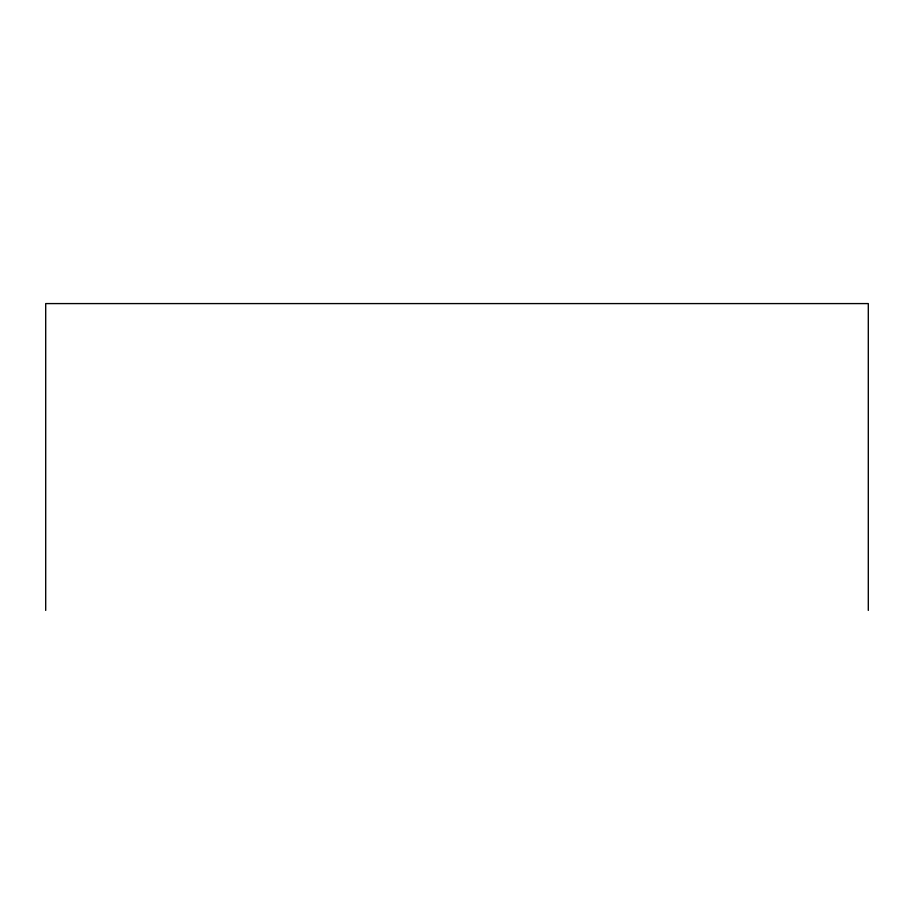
<?xml version="1.0" encoding="UTF-8"?>
<svg xmlns="http://www.w3.org/2000/svg" width="914" height="914" viewBox="0 0 914 914"><rect width="100%" height="100%" fill="white"/><g stroke="black" fill="none" stroke-linecap="round" stroke-linejoin="round"><path stroke-width="1.37" d="M868.3 610.415L868.3 303.585L45.7 303.585L45.7 610.415"/></g></svg>
